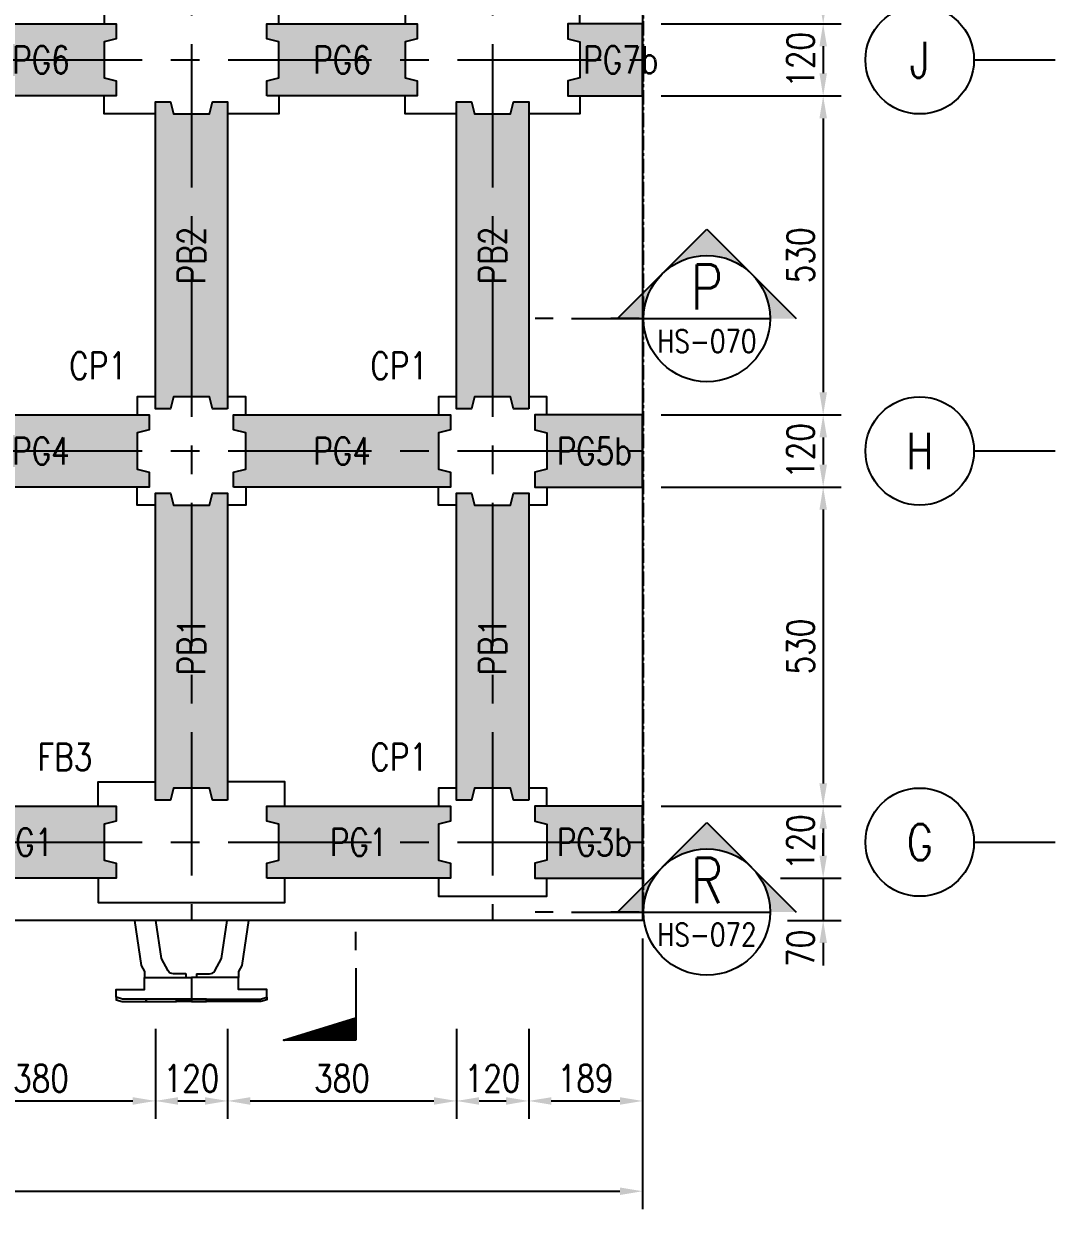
# Model space of a CAD drawing. Extents: x -3697 to 31808, y -9561 to -1274.
# Drawn here: x 24522 to 26235, y -6285 to -4315 of the extents above; entities that cross this region are included whole.
import ezdxf
from ezdxf.enums import TextEntityAlignment as Align

# ---------------------------------------------------------------- set-up
doc = ezdxf.new("R2010")
doc.units = 0
doc.header["$LTSCALE"] = 0.05
doc.linetypes.add('CENTER', pattern=[50.8, 31.75, -6.35, 6.35, -6.35])
doc.linetypes.add('DASHED', pattern=[19.05, 12.7, -6.35])
doc.layers.get('0').update_dxf_attribs({"linetype": 'CONTINUOUS'})
doc.layers.get('Defpoints').update_dxf_attribs({"linetype": 'CONTINUOUS'})
for name, color, linetype in [('DIM_03', 1, 'CONTINUOUS'), ('HB_0', 7, 'CONTINUOUS'), ('HB_DIM', 1, 'CONTINUOUS'), ('HB_SYMBOLS', 7, 'CONTINUOUS'), ('場鑄梁', 4, 'CONTINUOUS'), ('場鑄梁_虛線', 4, 'CONTINUOUS'), ('底圖', 7, 'CONTINUOUS'), ('防舷材', 7, 'CONTINUOUS'), ('預鑄梁', 7, 'CONTINUOUS'), ('預鑄梁_HATCH', 253, 'CONTINUOUS'), ('預鑄梁_TXT', 2, 'CONTINUOUS'), ('預鑄梁_外緣', 7, 'CONTINUOUS'), ('預鑄樁帽', 6, 'CONTINUOUS'), ('預鑄樁帽_TXT', 2, 'CONTINUOUS')]:
    doc.layers.add(name, color=color, linetype=linetype)
doc.layers.get('預鑄樁帽').off()
doc.styles.get("Standard").update_dxf_attribs({"font": 'ROMANS.shx', "width": 0.8, "bigfont": 'lchinap.shx'})
doc.styles.add('結構平面-V3$0$STANDARD', font='ROMANS', dxfattribs={"width": 0.8, "bigfont": 'LCHINA.shx'})
doc.dimstyles.new('150cm', dxfattribs={"dimscale": 15, "dimtxt": 3, "dimasz": 2.5, "dimexe": 2, "dimexo": 2, "dimgap": 1, "dimtad": 1, "dimdsep": 46, "dimtxsty": 'Standard', "dimcen": 0, "dimclrt": 2, "dimadec": 0, "dimazin": 0, "dimtfac": 1, "dimtix": 1, "dimtmove": 2, "dimatfit": 3, "dimfxl": 0, "dimtolj": 1, "dimtzin": 0, "dimarcsym": 0})

# ---------------------------------------------------------------- blocks, each defined once
blk = doc.blocks.new('*D182')
at = {"layer": 'Defpoints', "color": 0}
for p in [(25550.9, -3785.3), (25550.9, -4315.3), (25849.9, -4315.3)]:
    blk.add_point(p, dxfattribs=at)
at = {"layer": 'HB_DIM', "color": 0, "lineweight": -2}
for p, q in [((25580.9, -3785.3), (25879.9, -3785.3)), ((25849.9, -3822.8), (25849.9, -4277.8)), ((25580.9, -4315.3), (25879.9, -4315.3))]:
    blk.add_line(p, q, dxfattribs=at)
at = {"layer": 'HB_DIM', "color": 0}
for points in [[(25843.7, -3822.8), (25856.2, -3822.8), (25849.9, -3785.3)], [(25843.7, -4277.8), (25856.2, -4277.8), (25849.9, -4315.3)]]:
    blk.add_solid(points, dxfattribs=at)
at = {"layer": 'HB_DIM', "color": 2, "insert": (25812.4, -4050.3), "char_height": 45, "attachment_point": 5, "rotation": 90}
blk.add_mtext('\\A1;530', dxfattribs=at)
blk = doc.blocks.new('*D183')
at = {"layer": 'Defpoints', "color": 0}
for p in [(25550.9, -4315.3), (25550.9, -4435.3), (25849.9, -4435.3)]:
    blk.add_point(p, dxfattribs=at)
at = {"layer": 'HB_DIM', "color": 0, "lineweight": -2}
for p, q in [((25580.9, -4315.3), (25879.9, -4315.3)), ((25849.9, -4352.8), (25849.9, -4397.8)), ((25580.9, -4435.3), (25879.9, -4435.3))]:
    blk.add_line(p, q, dxfattribs=at)
at = {"layer": 'HB_DIM', "color": 0}
for points in [[(25843.7, -4352.8), (25856.2, -4352.8), (25849.9, -4315.3)], [(25843.7, -4397.8), (25856.2, -4397.8), (25849.9, -4435.3)]]:
    blk.add_solid(points, dxfattribs=at)
at = {"layer": 'HB_DIM', "color": 2, "insert": (25812.4, -4375.3), "char_height": 45, "attachment_point": 5, "rotation": 90}
blk.add_mtext('\\A1;120', dxfattribs=at)
blk = doc.blocks.new('*D184')
at = {"layer": 'Defpoints', "color": 0}
for p in [(25550.9, -4435.3), (25550.9, -4965.3), (25849.9, -4965.3)]:
    blk.add_point(p, dxfattribs=at)
at = {"layer": 'HB_DIM', "color": 0, "lineweight": -2}
for p, q in [((25580.9, -4435.3), (25879.9, -4435.3)), ((25849.9, -4472.8), (25849.9, -4927.8)), ((25580.9, -4965.3), (25879.9, -4965.3))]:
    blk.add_line(p, q, dxfattribs=at)
at = {"layer": 'HB_DIM', "color": 0}
for points in [[(25843.7, -4472.8), (25856.2, -4472.8), (25849.9, -4435.3)], [(25843.7, -4927.8), (25856.2, -4927.8), (25849.9, -4965.3)]]:
    blk.add_solid(points, dxfattribs=at)
at = {"layer": 'HB_DIM', "color": 2, "insert": (25812.4, -4700.3), "char_height": 45, "attachment_point": 5, "rotation": 90}
blk.add_mtext('\\A1;530', dxfattribs=at)
blk = doc.blocks.new('*D185')
at = {"layer": 'Defpoints', "color": 0}
for p in [(25550.9, -4965.3), (25550.9, -5085.3), (25849.9, -5085.3)]:
    blk.add_point(p, dxfattribs=at)
at = {"layer": 'HB_DIM', "color": 0, "lineweight": -2}
for p, q in [((25580.9, -4965.3), (25879.9, -4965.3)), ((25849.9, -5002.8), (25849.9, -5047.8)), ((25580.9, -5085.3), (25879.9, -5085.3))]:
    blk.add_line(p, q, dxfattribs=at)
at = {"layer": 'HB_DIM', "color": 0}
for points in [[(25843.7, -5002.8), (25856.2, -5002.8), (25849.9, -4965.3)], [(25843.7, -5047.8), (25856.2, -5047.8), (25849.9, -5085.3)]]:
    blk.add_solid(points, dxfattribs=at)
at = {"layer": 'HB_DIM', "color": 2, "insert": (25812.4, -5025.3), "char_height": 45, "attachment_point": 5, "rotation": 90}
blk.add_mtext('\\A1;120', dxfattribs=at)
blk = doc.blocks.new('*D186')
at = {"layer": 'Defpoints', "color": 0}
for p in [(25550.9, -5085.3), (25550.9, -5615.3), (25849.9, -5615.3)]:
    blk.add_point(p, dxfattribs=at)
at = {"layer": 'HB_DIM', "color": 0, "lineweight": -2}
for p, q in [((25580.9, -5085.3), (25879.9, -5085.3)), ((25849.9, -5122.8), (25849.9, -5577.8)), ((25580.9, -5615.3), (25879.9, -5615.3))]:
    blk.add_line(p, q, dxfattribs=at)
at = {"layer": 'HB_DIM', "color": 0}
for points in [[(25843.7, -5122.8), (25856.2, -5122.8), (25849.9, -5085.3)], [(25843.7, -5577.8), (25856.2, -5577.8), (25849.9, -5615.3)]]:
    blk.add_solid(points, dxfattribs=at)
at = {"layer": 'HB_DIM', "color": 2, "insert": (25812.4, -5350.3), "char_height": 45, "attachment_point": 5, "rotation": 90}
blk.add_mtext('\\A1;530', dxfattribs=at)
blk = doc.blocks.new('*D187')
at = {"layer": 'Defpoints', "color": 0}
for p in [(25550.9, -5615.3), (25749.2, -5735.3), (25849.9, -5735.3)]:
    blk.add_point(p, dxfattribs=at)
at = {"layer": 'HB_DIM', "color": 0, "lineweight": -2}
for p, q in [((25580.9, -5615.3), (25879.9, -5615.3)), ((25849.9, -5652.8), (25849.9, -5697.8)), ((25779.2, -5735.3), (25879.9, -5735.3))]:
    blk.add_line(p, q, dxfattribs=at)
at = {"layer": 'HB_DIM', "color": 0}
for points in [[(25843.7, -5652.8), (25856.2, -5652.8), (25849.9, -5615.3)], [(25843.7, -5697.8), (25856.2, -5697.8), (25849.9, -5735.3)]]:
    blk.add_solid(points, dxfattribs=at)
at = {"layer": 'HB_DIM', "color": 2, "insert": (25812.4, -5675.3), "char_height": 45, "attachment_point": 5, "rotation": 90}
blk.add_mtext('\\A1;120', dxfattribs=at)
blk = doc.blocks.new('*D188')
at = {"layer": 'Defpoints', "color": 0}
for p in [(25749.2, -5735.3), (25760.9, -5805.3), (25849.9, -5805.3)]:
    blk.add_point(p, dxfattribs=at)
at = {"layer": 'HB_DIM', "color": 0, "lineweight": -2}
for p, q in [((25849.9, -5697.8), (25849.9, -5660.3)), ((25779.2, -5735.3), (25879.9, -5735.3)), ((25849.9, -5735.3), (25849.9, -5805.3)), ((25790.9, -5805.3), (25879.9, -5805.3)), ((25849.9, -5842.8), (25849.9, -5880.3))]:
    blk.add_line(p, q, dxfattribs=at)
at = {"layer": 'HB_DIM', "color": 0}
for points in [[(25843.7, -5697.8), (25856.2, -5697.8), (25849.9, -5735.3)], [(25843.7, -5842.8), (25856.2, -5842.8), (25849.9, -5805.3)]]:
    blk.add_solid(points, dxfattribs=at)
at = {"layer": 'HB_DIM', "color": 2, "insert": (25812.4, -5851.9), "char_height": 45, "attachment_point": 5, "rotation": 90}
blk.add_mtext('\\A1;70', dxfattribs=at)
blk = doc.blocks.new('*D203')
at = {"layer": 'Defpoints', "color": 0}
for p in [(24360.9, -5955.3), (24740.9, -5955.3), (24740.9, -6105.3)]:
    blk.add_point(p, dxfattribs=at)
at = {"layer": 'HB_DIM', "color": 0, "lineweight": -2}
for p, q in [((24360.9, -5985.3), (24360.9, -6135.3)), ((24740.9, -5985.3), (24740.9, -6135.3)), ((24398.4, -6105.3), (24703.4, -6105.3))]:
    blk.add_line(p, q, dxfattribs=at)
at = {"layer": 'HB_DIM', "color": 0}
for points in [[(24398.4, -6099.1), (24398.4, -6111.6), (24360.9, -6105.3)], [(24703.4, -6099.1), (24703.4, -6111.6), (24740.9, -6105.3)]]:
    blk.add_solid(points, dxfattribs=at)
at = {"layer": 'HB_DIM', "color": 2, "insert": (24550.9, -6067.8), "char_height": 45, "attachment_point": 5}
blk.add_mtext('\\A1;380', dxfattribs=at)
blk = doc.blocks.new('*D204')
at = {"layer": 'Defpoints', "color": 0}
for p in [(24740.9, -5955.3), (24860.9, -5955.3), (24860.9, -6105.3)]:
    blk.add_point(p, dxfattribs=at)
at = {"layer": 'HB_DIM', "color": 0, "lineweight": -2}
for p, q in [((24740.9, -5985.3), (24740.9, -6135.3)), ((24860.9, -5985.3), (24860.9, -6135.3)), ((24778.4, -6105.3), (24823.4, -6105.3))]:
    blk.add_line(p, q, dxfattribs=at)
at = {"layer": 'HB_DIM', "color": 0}
for points in [[(24778.4, -6099.1), (24778.4, -6111.6), (24740.9, -6105.3)], [(24823.4, -6099.1), (24823.4, -6111.6), (24860.9, -6105.3)]]:
    blk.add_solid(points, dxfattribs=at)
at = {"layer": 'HB_DIM', "color": 2, "insert": (24800.9, -6067.8), "char_height": 45, "attachment_point": 5}
blk.add_mtext('\\A1;120', dxfattribs=at)
blk = doc.blocks.new('*D205')
at = {"layer": 'Defpoints', "color": 0}
for p in [(24860.9, -5955.3), (25240.9, -5955.3), (25240.9, -6105.3)]:
    blk.add_point(p, dxfattribs=at)
at = {"layer": 'HB_DIM', "color": 0, "lineweight": -2}
for p, q in [((24860.9, -5985.3), (24860.9, -6135.3)), ((25240.9, -5985.3), (25240.9, -6135.3)), ((24898.4, -6105.3), (25203.4, -6105.3))]:
    blk.add_line(p, q, dxfattribs=at)
at = {"layer": 'HB_DIM', "color": 0}
for points in [[(24898.4, -6099.1), (24898.4, -6111.6), (24860.9, -6105.3)], [(25203.4, -6099.1), (25203.4, -6111.6), (25240.9, -6105.3)]]:
    blk.add_solid(points, dxfattribs=at)
at = {"layer": 'HB_DIM', "color": 2, "insert": (25050.9, -6067.8), "char_height": 45, "attachment_point": 5}
blk.add_mtext('\\A1;380', dxfattribs=at)
blk = doc.blocks.new('*D206')
at = {"layer": 'Defpoints', "color": 0}
for p in [(25240.9, -5955.3), (25360.9, -5955.3), (25360.9, -6105.3)]:
    blk.add_point(p, dxfattribs=at)
at = {"layer": 'HB_DIM', "color": 0, "lineweight": -2}
for p, q in [((25240.9, -5985.3), (25240.9, -6135.3)), ((25360.9, -5985.3), (25360.9, -6135.3)), ((25278.4, -6105.3), (25323.4, -6105.3))]:
    blk.add_line(p, q, dxfattribs=at)
at = {"layer": 'HB_DIM', "color": 0}
for points in [[(25278.4, -6099.1), (25278.4, -6111.6), (25240.9, -6105.3)], [(25323.4, -6099.1), (25323.4, -6111.6), (25360.9, -6105.3)]]:
    blk.add_solid(points, dxfattribs=at)
at = {"layer": 'HB_DIM', "color": 2, "insert": (25300.9, -6067.8), "char_height": 45, "attachment_point": 5}
blk.add_mtext('\\A1;120', dxfattribs=at)
blk = doc.blocks.new('*D207')
at = {"layer": 'Defpoints', "color": 0}
for p in [(25549.9, -5805.3), (25360.9, -5955.3), (25549.9, -6105.3)]:
    blk.add_point(p, dxfattribs=at)
at = {"layer": 'HB_DIM', "color": 0, "lineweight": -2}
for p, q in [((25549.9, -5835.3), (25549.9, -6135.3)), ((25360.9, -5985.3), (25360.9, -6135.3)), ((25398.4, -6105.3), (25512.4, -6105.3))]:
    blk.add_line(p, q, dxfattribs=at)
at = {"layer": 'HB_DIM', "color": 0}
for points in [[(25398.4, -6099.1), (25398.4, -6111.6), (25360.9, -6105.3)], [(25512.4, -6099.1), (25512.4, -6111.6), (25549.9, -6105.3)]]:
    blk.add_solid(points, dxfattribs=at)
at = {"layer": 'HB_DIM', "color": 2, "insert": (25455.4, -6067.8), "char_height": 45, "attachment_point": 5}
blk.add_mtext('\\A1;189', dxfattribs=at)
blk = doc.blocks.new('*D208')
at = {"layer": 'Defpoints', "color": 0}
for p in [(21051.9, -5805.3), (25549.9, -5805.3), (25549.9, -6255.3)]:
    blk.add_point(p, dxfattribs=at)
at = {"layer": 'HB_DIM', "color": 0, "lineweight": -2}
for p, q in [((21051.9, -5835.3), (21051.9, -6285.3)), ((25549.9, -5835.3), (25549.9, -6285.3)), ((21089.4, -6255.3), (25512.4, -6255.3))]:
    blk.add_line(p, q, dxfattribs=at)
at = {"layer": 'HB_DIM', "color": 0}
for points in [[(21089.4, -6249.1), (21089.4, -6261.6), (21051.9, -6255.3)], [(25512.4, -6249.1), (25512.4, -6261.6), (25549.9, -6255.3)]]:
    blk.add_solid(points, dxfattribs=at)
at = {"layer": 'HB_DIM', "color": 2, "insert": (23300.9, -6217.8), "char_height": 45, "attachment_point": 5}
blk.add_mtext('\\A1;4498', dxfattribs=at)
blk = doc.blocks.new('gr_t')
at = {"layer": 'HB_SYMBOLS', "color": 4, "linetype": 'Continuous'}
blk.add_line((0, -6), (0, -15), dxfattribs=at)
blk.add_circle((0, 0), 6, dxfattribs=at)
at = {"layer": 'HB_SYMBOLS', "color": 4, "linetype": 'Continuous', "width": 0.8}
blk.add_attdef('A', text='', height=4.5, dxfattribs=at).set_placement((0, 0), align=Align.MIDDLE)
blk = doc.blocks.new('HP1250-flat-1')
at = {"color": 7, "linetype": 'Continuous'}
for points in [[(-0.947, 1.35), (-0.838, 0.601), (-0.78, 0.5), (-0.78, 0.4)], [(0.947, 1.35), (0.838, 0.601), (0.78, 0.5), (0.78, 0.4)]]:
    blk.add_lwpolyline(points, dxfattribs=at)
for points in [[(-0.09, 0.4), (-0.09, 0.457, 0.414214), (-0.095, 0.462), (-0.298, 0.462, -0.272631), (-0.385, 0.512), (-0.5, 0.715), (-0.594, 1.35)], [(0.09, 0.4), (0.09, 0.457, -0.414214), (0.095, 0.462), (0.298, 0.462, 0.272631), (0.385, 0.512), (0.5, 0.715), (0.594, 1.35)]]:
    blk.add_lwpolyline(points, format="xyb", dxfattribs=at)
for points in [[(0, 0.4), (0, 0.04), (-1.144, 0.04), (-1.25, 0.072), (-1.25, 0.2), (-0.78, 0.2), (-0.78, 0.4)], [(0, 0.4), (0, 0.04), (1.144, 0.04), (1.25, 0.072), (1.25, 0.2), (0.78, 0.2), (0.78, 0.4)], [(-1.15, 0), (-0.75, 0), (-0.75, 0.04), (-1.144, 0.04), (-1.25, 0.072), (-1.25, 0.03)], [(-0.75, 0.04), (-0.75, 0), (-0.25, 0), (-0.25, 0.04)], [(0, 0.04), (0, 0), (-0.25, 0), (-0.25, 0.04)], [(0, 0.04), (0, 0), (0.25, 0), (0.25, 0.04)], [(0.75, 0.04), (0.75, 0), (0.25, 0), (0.25, 0.04)], [(1.15, 0), (0.75, 0), (0.75, 0.04), (1.144, 0.04), (1.25, 0.072), (1.25, 0.03)]]:
    blk.add_lwpolyline(points, close=True, dxfattribs=at)
blk = doc.blocks.new('PG1')
at = {"layer": '預鑄梁_HATCH'}
blk.add_hatch(color=256, dxfattribs=at).paths.add_polyline_path([(0, 25), (0, 0), (305, 0), (305, 25), (285, 30), (285, 90), (305, 95), (305, 120), (0, 120), (0, 95), (20, 90), (20, 30)])
at = {"layer": '預鑄梁', "linetype": 'DASHED', "ltscale": 50}
blk.add_lwpolyline([(0, 0), (0, 25), (20, 30), (20, 90), (0, 95), (0, 120), (305, 120), (305, 95), (285, 90), (285, 30), (305, 25), (305, 0), (0, 0)], dxfattribs=at)
at = {"layer": '預鑄梁_外緣'}
blk.add_lwpolyline([(0, 0), (0, 25), (20, 30), (20, 90), (0, 95), (0, 120), (305, 120), (305, 95), (285, 90), (285, 30), (305, 25), (305, 0), (0, 0)], dxfattribs=at)
at = {"layer": '預鑄梁_TXT', "linetype": 'Continuous', "style": '結構平面-V3$0$STANDARD', "width": 0.8}
blk.add_text('PG1', height=45, rotation=0, dxfattribs=at).set_placement((152.5, 60), align=Align.MIDDLE)
blk = doc.blocks.new('PG4')
at = {"layer": '預鑄梁_HATCH'}
blk.add_hatch(color=256, dxfattribs=at).paths.add_polyline_path([(0, 25), (0, 0), (360, 0), (360, 25), (340, 30), (340, 90), (360, 95), (360, 120), (0, 120), (0, 95), (20, 90), (20, 30)])
at = {"layer": '預鑄梁', "linetype": 'DASHED', "ltscale": 50}
blk.add_lwpolyline([(0, 0), (0, 25), (20, 30), (20, 90), (0, 95), (0, 120), (360, 120), (360, 95), (340, 90), (340, 30), (360, 25), (360, 0), (0, 0)], dxfattribs=at)
at = {"layer": '預鑄梁_外緣'}
blk.add_lwpolyline([(0, 0), (0, 25), (20, 30), (20, 90), (0, 95), (0, 120), (360, 120), (360, 95), (340, 90), (340, 30), (360, 25), (360, 0), (0, 0)], dxfattribs=at)
at = {"layer": '預鑄梁_TXT', "linetype": 'Continuous', "style": '結構平面-V3$0$STANDARD', "width": 0.8}
blk.add_text('PG4', height=45, rotation=0, dxfattribs=at).set_placement((180, 60), align=Align.MIDDLE)
blk = doc.blocks.new('PG6')
at = {"layer": '預鑄梁_HATCH'}
blk.add_hatch(color=256, dxfattribs=at).paths.add_polyline_path([(250, 0), (250, 25), (230, 30), (230, 90), (250, 95), (250, 120), (0, 120), (0, 95), (20, 90), (20, 30), (0, 25), (0, 0)])
at = {"layer": '預鑄梁', "linetype": 'DASHED', "ltscale": 50}
blk.add_lwpolyline([(0, 0), (0, 25), (20, 30), (20, 90), (0, 95), (0, 120), (250, 120), (250, 95), (230, 90), (230, 30), (250, 25), (250, 0), (0, 0)], dxfattribs=at)
at = {"layer": '預鑄梁_外緣'}
blk.add_lwpolyline([(0, 0), (0, 25), (20, 30), (20, 90), (0, 95), (0, 120), (250, 120), (250, 95), (230, 90), (230, 30), (250, 25), (250, 0), (0, 0)], dxfattribs=at)
at = {"layer": '預鑄梁_TXT', "linetype": 'Continuous', "style": '結構平面-V3$0$STANDARD', "width": 0.8}
blk.add_text('PG6', height=45, rotation=0, dxfattribs=at).set_placement((125, 60), align=Align.MIDDLE)
blk = doc.blocks.new('PB1')
at = {"layer": '預鑄梁_HATCH'}
blk.add_hatch(color=256, dxfattribs=at).paths.add_polyline_path([(-25, 0), (0, 0), (0, 510), (-25, 510), (-30, 490), (-90, 490), (-95, 510), (-120, 510), (-120, 0), (-95, 0), (-90, 20), (-30, 20)])
at = {"layer": '預鑄梁', "linetype": 'DASHED', "ltscale": 50}
blk.add_lwpolyline([(0, 0), (-25, 0), (-30, 20), (-90, 20), (-95, 0), (-120, 0), (-120, 510), (-95, 510), (-90, 490), (-30, 490), (-25, 510), (0, 510), (0, 0)], dxfattribs=at)
at = {"layer": '預鑄梁_外緣'}
blk.add_lwpolyline([(0, 0), (-25, 0), (-30, 20), (-90, 20), (-95, 0), (-120, 0), (-120, 510), (-95, 510), (-90, 490), (-30, 490), (-25, 510), (0, 510), (0, 0)], dxfattribs=at)
at = {"layer": '預鑄梁_TXT', "linetype": 'Continuous', "style": '結構平面-V3$0$STANDARD', "width": 0.8}
blk.add_text('PB1', height=45, rotation=90, dxfattribs=at).set_placement((-60, 255), align=Align.MIDDLE)
blk = doc.blocks.new('PB2')
at = {"layer": '預鑄梁_HATCH'}
blk.add_hatch(color=256, dxfattribs=at).paths.add_polyline_path([(-25, 0), (0, 0), (0, 510), (-25, 510), (-30, 490), (-90, 490), (-95, 510), (-120, 510), (-120, 0), (-95, 0), (-90, 20), (-30, 20)])
at = {"layer": '預鑄梁', "linetype": 'DASHED', "ltscale": 50}
blk.add_lwpolyline([(0, 0), (-25, 0), (-30, 20), (-90, 20), (-95, 0), (-120, 0), (-120, 510), (-95, 510), (-90, 490), (-30, 490), (-25, 510), (0, 510), (0, 0)], dxfattribs=at)
at = {"layer": '預鑄梁_外緣'}
blk.add_lwpolyline([(0, 0), (-25, 0), (-30, 20), (-90, 20), (-95, 0), (-120, 0), (-120, 510), (-95, 510), (-90, 490), (-30, 490), (-25, 510), (0, 510), (0, 0)], dxfattribs=at)
at = {"layer": '預鑄梁_TXT', "linetype": 'Continuous', "style": '結構平面-V3$0$STANDARD', "width": 0.8}
blk.add_text('PB2', height=45, rotation=90, dxfattribs=at).set_placement((-60, 255), align=Align.MIDDLE)
blk = doc.blocks.new('CP1')
at = {"layer": '預鑄樁帽_TXT', "linetype": 'Continuous', "width": 0.8}
blk.add_text('CP1', height=45, dxfattribs=at).set_placement((-255.3, 241.6), align=Align.MIDDLE)
blk = doc.blocks.new('FB3')
at = {"layer": '預鑄樁帽_TXT', "linetype": 'Continuous', "width": 0.8}
blk.add_text('FB3', height=45, dxfattribs=at).set_placement((-365.3, 241.6), align=Align.MIDDLE)
blk = doc.blocks.new('PG3b')
at = {"layer": '預鑄梁_HATCH'}
blk.add_hatch(color=256, dxfattribs=at).paths.add_polyline_path([(0, 120), (0, 0), (-179, 0), (-179, 25), (-159, 30), (-159, 90), (-179, 95), (-179, 120)])
at = {"layer": '預鑄梁', "linetype": 'DASHED', "ltscale": 50}
blk.add_lwpolyline([(0, 0), (0, 120), (-179, 120), (-179, 95), (-159, 90), (-159, 30), (-179, 25), (-179, 0)], close=True, dxfattribs=at)
at = {"layer": '預鑄梁_外緣'}
blk.add_lwpolyline([(0, 0), (0, 120), (-179, 120), (-179, 95), (-159, 90), (-159, 30), (-179, 25), (-179, 0)], close=True, dxfattribs=at)
at = {"layer": '預鑄梁_TXT', "linetype": 'Continuous', "style": '結構平面-V3$0$STANDARD', "width": 0.8}
blk.add_text('PG3b', height=45, rotation=360, dxfattribs=at).set_placement((-80.1, 60), align=Align.MIDDLE)
blk = doc.blocks.new('PG5b')
at = {"layer": '預鑄梁_HATCH'}
blk.add_hatch(color=256, dxfattribs=at).paths.add_polyline_path([(0, 120), (0, 0), (-179, 0), (-179, 25), (-159, 30), (-159, 90), (-179, 95), (-179, 120)])
at = {"layer": '預鑄梁', "linetype": 'DASHED', "ltscale": 50}
blk.add_lwpolyline([(0, 0), (0, 120), (-179, 120), (-179, 95), (-159, 90), (-159, 30), (-179, 25), (-179, 0)], close=True, dxfattribs=at)
at = {"layer": '預鑄梁_外緣'}
blk.add_lwpolyline([(0, 0), (0, 120), (-179, 120), (-179, 95), (-159, 90), (-159, 30), (-179, 25), (-179, 0)], close=True, dxfattribs=at)
at = {"layer": '預鑄梁_TXT', "linetype": 'Continuous', "style": '結構平面-V3$0$STANDARD', "width": 0.8}
blk.add_text('PG5b', height=45, rotation=360, dxfattribs=at).set_placement((-80.1, 60), align=Align.MIDDLE)
blk = doc.blocks.new('PG7b')
at = {"layer": '預鑄梁_HATCH'}
blk.add_hatch(color=256, dxfattribs=at).paths.add_polyline_path([(0, 120), (0, 0), (-124, 0), (-124, 25), (-104, 30), (-104, 90), (-124, 95), (-124, 120)])
at = {"layer": '預鑄梁', "linetype": 'DASHED', "ltscale": 50}
blk.add_lwpolyline([(0, 0), (0, 120), (-124, 120), (-124, 95), (-104, 90), (-104, 30), (-124, 25), (-124, 0)], close=True, dxfattribs=at)
at = {"layer": '預鑄梁_外緣'}
blk.add_lwpolyline([(0, 0), (0, 120), (-124, 120), (-124, 95), (-104, 90), (-104, 30), (-124, 25), (-124, 0)], close=True, dxfattribs=at)
at = {"layer": '預鑄梁_TXT', "linetype": 'Continuous', "style": '結構平面-V3$0$STANDARD', "width": 0.8}
blk.add_text('PG7b', height=45, rotation=360, dxfattribs=at).set_placement((-36.1, 60), align=Align.MIDDLE)
blk = doc.blocks.new('*X332')
at = {"color": 0, "linetype": 'Continuous'}
for p, q in [((82, 269.21), (83.4, 270.61)), ((82.18, 269.21), (83.66, 270.69)), ((82.36, 269.21), (83.91, 270.77)), ((82.53, 269.21), (84.17, 270.85)), ((82.71, 269.21), (84.43, 270.93)), ((82.89, 269.21), (84.69, 271.01)), ((83.06, 269.21), (84.94, 271.09)), ((83.24, 269.21), (85.2, 271.17)), ((83.42, 269.21), (85.46, 271.25)), ((83.59, 269.21), (85.71, 271.33)), ((83.77, 269.21), (85.97, 271.41)), ((83.95, 269.21), (86.23, 271.49)), ((84.12, 269.21), (86.49, 271.57)), ((84.3, 269.21), (86.74, 271.65)), ((84.48, 269.21), (86.93, 271.66)), ((84.65, 269.21), (86.93, 271.48)), ((84.83, 269.21), (86.93, 271.31)), ((85.01, 269.21), (86.93, 271.13)), ((85.19, 269.21), (86.93, 270.95)), ((85.36, 269.21), (86.93, 270.78)), ((85.54, 269.21), (86.93, 270.6)), ((79, 269.21), (79.03, 269.24)), ((79.17, 269.21), (79.29, 269.32)), ((79.35, 269.21), (79.54, 269.4)), ((79.53, 269.21), (79.8, 269.48)), ((79.71, 269.21), (80.06, 269.56)), ((79.88, 269.21), (80.31, 269.64)), ((80.06, 269.21), (80.57, 269.72)), ((80.24, 269.21), (80.83, 269.8)), ((80.41, 269.21), (81.09, 269.88)), ((80.59, 269.21), (81.34, 269.96)), ((80.77, 269.21), (81.6, 270.04)), ((80.94, 269.21), (81.86, 270.12)), ((81.12, 269.21), (82.11, 270.2)), ((81.3, 269.21), (82.37, 270.29)), ((81.47, 269.21), (82.63, 270.37)), ((81.65, 269.21), (82.89, 270.45)), ((81.83, 269.21), (83.14, 270.53)), ((85.72, 269.21), (86.93, 270.42)), ((85.89, 269.21), (86.93, 270.25)), ((86.07, 269.21), (86.93, 270.07)), ((86.25, 269.21), (86.93, 269.89)), ((86.42, 269.21), (86.93, 269.72)), ((86.6, 269.21), (86.93, 269.54)), ((86.78, 269.21), (86.93, 269.36))]:
    blk.add_line(p, q, dxfattribs=at)
blk = doc.blocks.new('SEND-n')
at = {"color": 3}
for p, q in [((8, 0), (0, 0)), ((10, 0), (12, 0))]:
    blk.add_line(p, q, dxfattribs=at)
at = {"color": 2, "linetype": 'Continuous'}
blk.add_lwpolyline([(0, 0), (0, 8), (2.5, 0)], close=True, dxfattribs=at)
at = {"color": 2, "linetype": 'Continuous', "rotation": 270}
blk.add_blockref('*X332', (-269.21, 86.93), dxfattribs=at)
blk = doc.blocks.new('SEC2U0-n')
at = {"color": 2, "linetype": 'Continuous'}
for p, q in [((-9.9, 0), (0, 9.9)), ((0, 9.9), (9.9, 0)), ((-7.51, 0), (-10.62, 0))]:
    blk.add_line(p, q, dxfattribs=at)
at = {"color": 3}
for p, q in [((-17, 0), (-19, 0)), ((-15, 0), (-7, 0))]:
    blk.add_line(p, q, dxfattribs=at)
at = {"color": 2, "linetype": 'Continuous'}
blk.add_circle((0, 0), 7, dxfattribs=at)
for points in [[(0, 9.9), (-3.5, 6.06), (-4.95, 4.95), (-4.26, 5.55)], [(0, 9.9), (-1.81, 6.76), (-3.5, 6.06), (-1.81, 6.76)], [(0, 9.9), (0, 7), (-1.81, 6.76), (-0.91, 6.94)], [(0, 9.9), (3.5, 6.06), (4.95, 4.95), (4.26, 5.55)], [(0, 9.9), (1.81, 6.76), (3.5, 6.06), (1.81, 6.76)], [(0, 9.9), (0, 7), (1.81, 6.76), (0.91, 6.94)], [(-9.9, 0), (-6.06, 3.5), (-4.95, 4.95), (-5.55, 4.26)], [(9.9, 0), (6.06, 3.5), (4.95, 4.95), (5.55, 4.26)], [(-9.9, 0), (-6.76, 1.81), (-6.06, 3.5), (-6.76, 1.81)], [(9.9, 0), (6.76, 1.81), (6.06, 3.5), (6.76, 1.81)], [(-9.9, 0), (-7, 0), (-6.76, 1.81), (-6.94, 0.91)], [(9.9, 0), (7, 0), (6.76, 1.81), (6.94, 0.91)]]:
    blk.add_solid(points, dxfattribs=at)
blk = doc.blocks.new('ST-n')
at = {"color": 2}
blk.add_line((-7, 0), (7, 0), dxfattribs=at)
blk.add_circle((0, 0), 7, dxfattribs=at)
at = {"color": 3, "width": 0.8}
blk.add_attdef('A', text='', height=4.5, dxfattribs=at).set_placement((0, 3.5), align=Align.MIDDLE)
at = {"color": 1, "width": 0.8}
blk.add_attdef('HB2002', text='', height=2.5, dxfattribs=at).set_placement((0, -2.5), align=Align.MIDDLE)
blk = doc.blocks.new('碼頭結構總配置圖')
at = {"layer": '場鑄梁'}
for points in [[(24740.9, -4285.3), (24655.9, -4285.3), (24655.9, -4315.3)], [(24945.9, -4315.3), (24945.9, -4285.3), (24860.9, -4285.3)], [(25240.9, -4285.3), (25155.9, -4285.3), (25155.9, -4315.3)], [(25445.9, -4315.3), (25445.9, -4285.3), (25360.9, -4285.3)], [(24740.9, -4465.3), (24655.9, -4465.3), (24655.9, -4435.3)], [(24945.9, -4435.3), (24945.9, -4465.3), (24860.9, -4465.3)], [(25240.9, -4465.3), (25155.9, -4465.3), (25155.9, -4435.3)], [(25445.9, -4435.3), (25445.9, -4465.3), (25360.9, -4465.3)], [(24740.9, -4935.3), (24710.9, -4935.3), (24710.9, -4965.3)], [(24890.9, -4965.3), (24890.9, -4935.3), (24860.9, -4935.3)], [(25240.9, -4935.3), (25210.9, -4935.3), (25210.9, -4965.3)], [(25390.9, -4965.3), (25390.9, -4935.3), (25360.9, -4935.3)], [(24740.9, -5115.3), (24710.9, -5115.3), (24710.9, -5085.3)], [(24890.9, -5085.3), (24890.9, -5115.3), (24860.9, -5115.3)], [(25240.9, -5115.3), (25210.9, -5115.3), (25210.9, -5085.3)], [(25390.9, -5085.3), (25390.9, -5115.3), (25360.9, -5115.3)], [(24645.9, -5615.3), (24645.9, -5575.3), (24740.9, -5575.3)], [(24955.9, -5615.3), (24955.9, -5575.3), (24860.9, -5575.3)], [(25240.9, -5585.3), (25210.9, -5585.3), (25210.9, -5615.3)], [(25390.9, -5615.3), (25390.9, -5585.3), (25360.9, -5585.3)], [(24645.9, -5735.3), (24645.9, -5775.3), (24955.9, -5775.3), (24955.9, -5735.3)], [(25210.9, -5735.3), (25210.9, -5765.3), (25390.9, -5765.3), (25390.9, -5735.3)]]:
    blk.add_lwpolyline(points, dxfattribs=at)
at = {"layer": '場鑄梁_虛線', "linetype": 'DASHED', "ltscale": 50}
for points in [[(24740.9, -4285.3), (24655.9, -4285.3), (24655.9, -4315.3)], [(24945.9, -4315.3), (24945.9, -4285.3), (24860.9, -4285.3)], [(25240.9, -4285.3), (25155.9, -4285.3), (25155.9, -4315.3)], [(25445.9, -4315.3), (25445.9, -4285.3), (25360.9, -4285.3)], [(24740.9, -4465.3), (24655.9, -4465.3), (24655.9, -4435.3)], [(24945.9, -4435.3), (24945.9, -4465.3), (24860.9, -4465.3)], [(25240.9, -4465.3), (25155.9, -4465.3), (25155.9, -4435.3)], [(25445.9, -4435.3), (25445.9, -4465.3), (25360.9, -4465.3)], [(24740.9, -4935.3), (24710.9, -4935.3), (24710.9, -4965.3)], [(24890.9, -4965.3), (24890.9, -4935.3), (24860.9, -4935.3)], [(25240.9, -4935.3), (25210.9, -4935.3), (25210.9, -4965.3)], [(25390.9, -4965.3), (25390.9, -4935.3), (25360.9, -4935.3)], [(24740.9, -5115.3), (24710.9, -5115.3), (24710.9, -5085.3)], [(24890.9, -5085.3), (24890.9, -5115.3), (24860.9, -5115.3)], [(25240.9, -5115.3), (25210.9, -5115.3), (25210.9, -5085.3)], [(25390.9, -5085.3), (25390.9, -5115.3), (25360.9, -5115.3)], [(24645.9, -5615.3), (24645.9, -5575.3), (24740.9, -5575.3)], [(24955.9, -5615.3), (24955.9, -5575.3), (24860.9, -5575.3)], [(25240.9, -5585.3), (25210.9, -5585.3), (25210.9, -5615.3)], [(25390.9, -5615.3), (25390.9, -5585.3), (25360.9, -5585.3)], [(24645.9, -5735.3), (24645.9, -5775.3), (24955.9, -5775.3), (24955.9, -5735.3)], [(25210.9, -5735.3), (25210.9, -5765.3), (25390.9, -5765.3), (25390.9, -5735.3)]]:
    blk.add_lwpolyline(points, dxfattribs=at)
at = {"layer": '底圖', "color": 252, "linetype": 'CENTER', "ltscale": 150}
for p, q in [((24800.9, -2825.3), (24800.9, -5805.3)), ((25300.9, -2825.3), (25300.9, -5805.3)), ((21051.9, -4375.3), (25550.9, -4375.3)), ((21051.9, -5025.3), (25550.9, -5025.3)), ((21051.9, -5675.3), (25550.9, -5675.3))]:
    blk.add_line(p, q, dxfattribs=at)
at = {"layer": '底圖', "linetype": 'CENTER', "ltscale": 15}
blk.add_line((25550.9, -2825.3), (25550.9, -5805.3), dxfattribs=at)
at = {"layer": '底圖', "color": 4, "linetype": 'Continuous'}
blk.add_lwpolyline([(25549.9, -2825.3), (25549.9, -5805.3), (22750.9, -5805.3), (22750.9, -2825.3), (25549.9, -2825.3)], dxfattribs=at)
at = {"layer": 'DIM_03', "xscale": 14.99999999999999, "yscale": 14.99999999999999, "zscale": 14.99999999999999, "rotation": 8.610337444451461e-07}
for p in [(25656.8, -4805.3), (25656.8, -5791.4)]:
    blk.add_blockref('SEC2U0-n', p, dxfattribs=at)
at = {"layer": 'DIM_03', "linetype": 'Continuous'}
ref = blk.add_blockref('ST-n', (25656.8, -4805.3), dxfattribs=dict(at, xscale=14.99999999999999, yscale=14.99999999999999, zscale=14.99999999999999, rotation=7.778253450905704e-07))
ref.add_attrib('HB2002', 'HS-070', dxfattribs={"layer": '0', "color": 1, "height": 37.5, "rotation": 360, "width": 0.8}).set_placement((25656.8, -4842.8), align=Align.MIDDLE)
ref.add_attrib('A', 'P', dxfattribs={"layer": '0', "color": 3, "height": 75, "rotation": 360, "width": 0.8}).set_placement((25656.8, -4752.8), align=Align.MIDDLE)
ref = blk.add_blockref('ST-n', (25656.8, -5791.4), dxfattribs=dict(at, xscale=14.99999999999999, yscale=14.99999999999999, zscale=14.99999999999999, rotation=7.778253450905704e-07))
ref.add_attrib('HB2002', 'HS-072', dxfattribs={"layer": '0', "color": 1, "height": 37.5, "rotation": 360, "width": 0.8}).set_placement((25656.8, -5828.9), align=Align.MIDDLE)
ref.add_attrib('A', 'R', dxfattribs={"layer": '0', "color": 3, "height": 75, "rotation": 360, "width": 0.8}).set_placement((25656.8, -5738.9), align=Align.MIDDLE)
at = {"layer": 'DIM_03', "linetype": 'Continuous', "xscale": 14.99999999999999, "yscale": 14.99999999999999, "zscale": 14.99999999999999, "rotation": 90.00000086094916}
blk.add_blockref('SEND-n', (25073.9, -6004.5), dxfattribs=at)
at = {"layer": '底圖'}
ref = blk.add_blockref('gr_t', (26010.3, -4375.3), dxfattribs=dict(at, xscale=15, yscale=15, zscale=15, rotation=90))
ref.add_attrib('A', 'J', dxfattribs={"layer": 'HB_SYMBOLS', "color": 4, "linetype": 'Continuous', "height": 60, "width": 0.8}).set_placement((26010.3, -4375.3), align=Align.MIDDLE)
ref = blk.add_blockref('gr_t', (26010.3, -5025.3), dxfattribs=dict(at, xscale=15, yscale=15, zscale=15, rotation=90))
ref.add_attrib('A', 'H', dxfattribs={"layer": 'HB_SYMBOLS', "color": 4, "linetype": 'Continuous', "height": 60, "width": 0.8}).set_placement((26010.3, -5025.3), align=Align.MIDDLE)
ref = blk.add_blockref('gr_t', (26010.3, -5675.3), dxfattribs=dict(at, xscale=15, yscale=15, zscale=15, rotation=90))
ref.add_attrib('A', 'G', dxfattribs={"layer": 'HB_SYMBOLS', "color": 4, "linetype": 'Continuous', "height": 60, "width": 0.8}).set_placement((26010.3, -5675.3), align=Align.MIDDLE)
at = {"layer": '防舷材', "xscale": 100, "yscale": 100, "zscale": 100}
blk.add_blockref('HP1250-flat-1', (24800.9, -5940.3), dxfattribs=at)
at = {"layer": '預鑄梁'}
for name, p in [('PG6', (24425.9, -4435.3)), ('PG6', (24925.9, -4435.3)), ('PG7b', (25549.9, -4435.3)), ('PB2', (24860.9, -4955.3)), ('PB2', (25360.9, -4955.3)), ('PG4', (24370.9, -5085.3)), ('PG4', (24870.9, -5085.3)), ('PG5b', (25549.9, -5085.3)), ('PB1', (24860.9, -5605.3)), ('PB1', (25360.9, -5605.3)), ('PG1', (24370.9, -5735.3)), ('PG1', (24925.9, -5735.3)), ('PG3b', (25549.9, -5735.3))]:
    blk.add_blockref(name, p, dxfattribs=at)
at = {"layer": '預鑄樁帽'}
for name, p in [('CP1', (24900.9, -5125.3)), ('CP1', (25400.9, -5125.3)), ('FB3', (24955.9, -5775.3)), ('CP1', (25400.9, -5775.3))]:
    blk.add_blockref(name, p, dxfattribs=at)

msp = doc.modelspace()

# ---------------------------------------------------------------- block references
at = {"layer": 'HB_0'}
msp.add_blockref('碼頭結構總配置圖', (0, 0), dxfattribs=at)

# ---------------------------------------------------------------- dimensions: what is measured, and where the dimension line sits
at = {"layer": 'HB_DIM'}
for base, p1, p2, picture, middle in [((25849.926, -4315.327), (25550.926, -3785.327), (25550.926, -4315.327), '*D182', (25812.426, -4050.327)), ((25849.926, -4435.327), (25550.926, -4315.327), (25550.926, -4435.327), '*D183', (25812.426, -4375.327)), ((25849.926, -4965.327), (25550.926, -4435.327), (25550.926, -4965.327), '*D184', (25812.426, -4700.327)), ((25849.926, -5085.327), (25550.926, -4965.327), (25550.926, -5085.327), '*D185', (25812.426, -5025.327)), ((25849.926, -5615.327), (25550.926, -5085.327), (25550.926, -5615.327), '*D186', (25812.426, -5350.327)), ((25849.926, -5735.327), (25550.926, -5615.327), (25749.227, -5735.327), '*D187', (25812.426, -5675.327))]:
    dim = msp.add_linear_dim(base=base, p1=p1, p2=p2, angle=90, dimstyle='150cm', dxfattribs=at)
    dim.commit()
    dim.dimension.update_dxf_attribs({"geometry": picture, "text_midpoint": middle})
dim = msp.add_linear_dim(base=(25849.926, -5805.327), p1=(25749.227, -5735.327), p2=(25760.927, -5805.327), angle=90, dimstyle='150cm', dxfattribs=at)
dim.commit()
dim.dimension.update_dxf_attribs({"geometry": '*D188', "text_midpoint": (25812.426, -5851.855), "dimtype": 160})
for base, p1, p2, picture, middle in [((25549.926, -6255.327), (21051.926, -5805.327), (25549.926, -5805.327), '*D208', (23300.926, -6217.827)), ((25549.926, -6105.327), (25360.926, -5955.327), (25549.926, -5805.327), '*D207', (25455.426, -6067.827)), ((24740.926, -6105.327), (24360.926, -5955.327), (24740.926, -5955.327), '*D203', (24550.926, -6067.827)), ((24860.926, -6105.327), (24740.926, -5955.327), (24860.926, -5955.327), '*D204', (24800.926, -6067.827)), ((25240.926, -6105.327), (24860.926, -5955.327), (25240.926, -5955.327), '*D205', (25050.926, -6067.827)), ((25360.926, -6105.327), (25240.926, -5955.327), (25360.926, -5955.327), '*D206', (25300.926, -6067.827))]:
    dim = msp.add_linear_dim(base=base, p1=p1, p2=p2, dimstyle='150cm', dxfattribs=at)
    dim.commit()
    dim.dimension.update_dxf_attribs({"geometry": picture, "text_midpoint": middle})

doc.saveas('drawing.dxf')
